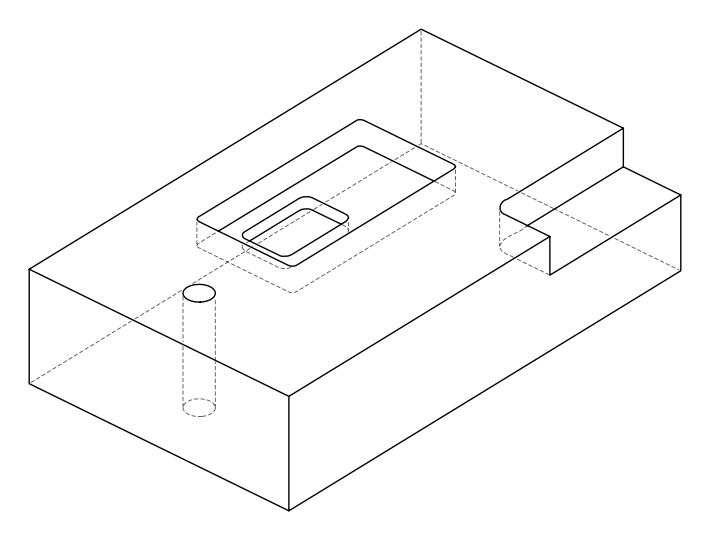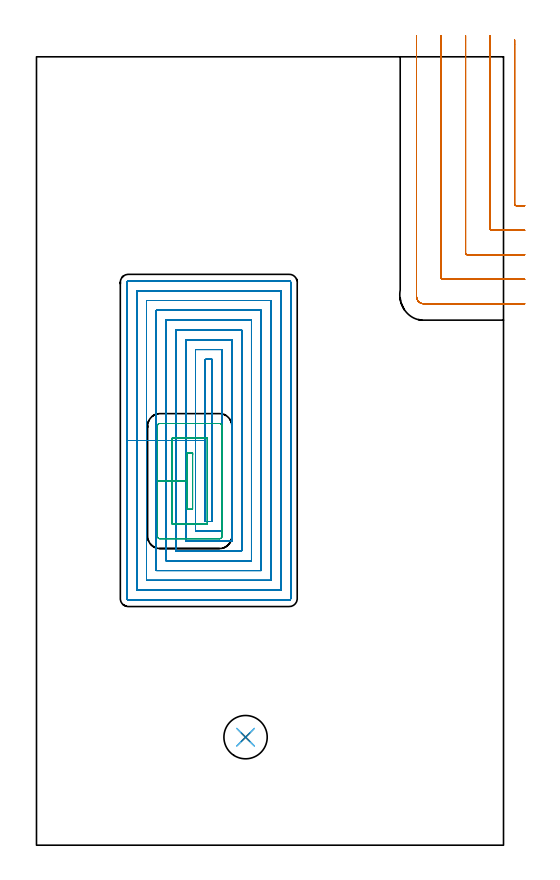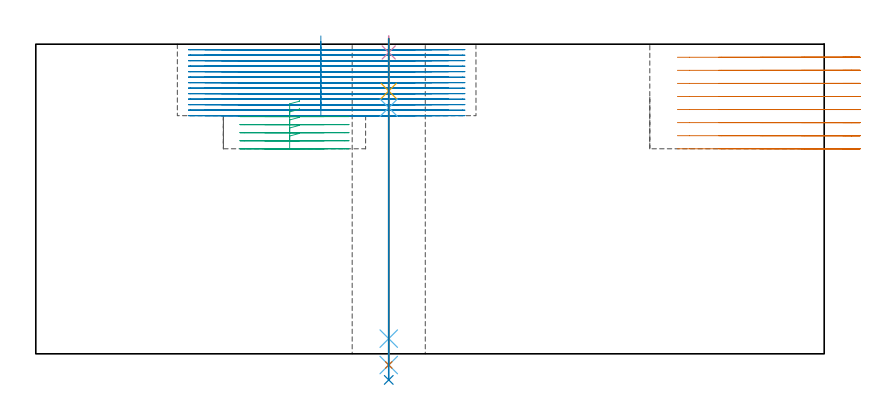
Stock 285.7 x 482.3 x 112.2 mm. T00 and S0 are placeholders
(PLAN: 8 operations, 7 tool changes, 117.2 min)
(1 MILL_CORNER_NOTCH_RECTANGULAR | CORNER_NOTCH_RECTANGULAR | UGT0201_094 | Follow Part, ap 5, ae 75% | 14.8 min | 384209 mm3)
(2 MILL_RECTANGULAR_POCKET | POCKET_RECTANGULAR_STRAIGHT | NXT0201_009 | Follow Part, ap 2, ae 75% | 95.63 min | 569042 mm3)
(3 MILL_RECTANGULAR_POCKET_1 | POCKET_RECTANGULAR_STRAIGHT_1 | NXT0201_011 | Follow Part, ap 3, ae 75% | 5.08 min | 50436 mm3)
(4 SPOT_DRILL | STEP1HOLE | NXT0321_9005460120000 | 0.05 min | 146 mm3)
(5 DRILL_BLIND_HOLE_INTO_CENTER | STEP1HOLE | NXT0301_084 | 0.08 min | 1379 mm3)
(6 GUN_DRILL_THROUGH_HOLE | STEP1HOLE | UGT0307_008 | 0.56 min | 9137 mm3)
(7 DRILL_TO_ENLARGE_THROUGH_HOLE | STEP1HOLE | NXT0301_104 | 0.47 min | 6497 mm3)
(8 DRILL_TO_ENLARGE_THROUGH_HOLE_1 | STEP1HOLE | UGT0301_388 | 0.5 min | 44596 mm3)
(TOOL UGT0201_094 | End mill 20 mm | D20 FL38 Z4)
(TOOL NXT0201_009 | ENDMILL 8mm [2P460-0800-NA 1630] | D8 FL26 Z6)
(TOOL NXT0201_011 | ENDMILL 12mm [2P460-1200-NA 1630] | D12 FL38 Z6)
(TOOL NXT0321_9005460120000 | NC Spot Drill, 142deg, 12mm, Carbide, Uncoated | D12 PA142 FL30 Z2)
(TOOL NXT0301_084 | Carbide Drill 11.3mm [860.1-1130-034A1-MM 2214] | D11.3 PA140 FL55 Z2)
(TOOL UGT0307_008 | Gun Drill 11 mm | D11 PA130 FL24 Z1)
(TOOL NXT0301_104 | Carbide Drill 14mm [860.1-1400-112A1-MM 2214] | D14 PA140 FL123 Z2)
(TOOL UGT0301_388 | Twist Drill 26.5 mm | D26.5 PA118 FL165 Z2)
(OP 1 MILL_CORNER_NOTCH_RECTANGULAR)
G17 G21 G94 G90
T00 M6
G54
G17 G0 G90 X292.5 Y492.632 S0 M3
G43 Z122.2 H0
Z107.462
G94 G1 Y489.632 F250.
Y392.194 F500.
G3 X293.494 Y391.2 R1.
G1 X295.7
X298.7 F250.
G0 Z122.2
X277.5 Y495.3
Z107.462
G1 Y492.3
Y377.194 F500.
G3 X278.494 Y376.2 R1.
G1 X295.7
X298.7 F250.
G0 Z122.2
X262.5 Y495.3
Z107.462
G1 Y492.3
Y362.194 F500.
G3 X263.494 Y361.2 R1.
G1 X295.7
X298.7 F250.
G0 Z122.2
X247.5 Y495.3
Z107.462
G1 Y492.3
Y347.195 F500.
G3 X248.495 Y346.2 R1.
G1 X295.7
X298.7 F250.
G0 Z122.2
X232.5 Y495.3
Z107.462
G1 Y492.3
Y335.6 F500.
G3 X236.9 Y331.2 R4.4
G1 X295.7
X298.7 F250.
G0 Z122.2
X292.5 Y492.632
Z102.725
G1 Y489.632
Y392.194 F500.
G3 X293.494 Y391.2 R1.
G1 X295.7
X298.7 F250.
G0 Z122.2
X277.5 Y495.3
Z102.725
G1 Y492.3
Y377.194 F500.
G3 X278.494 Y376.2 R1.
G1 X295.7
X298.7 F250.
G0 Z122.2
X262.5 Y495.3
Z102.725
G1 Y492.3
Y362.194 F500.
G3 X263.494 Y361.2 R1.
G1 X295.7
X298.7 F250.
G0 Z122.2
X247.5 Y495.3
Z102.725
G1 Y492.3
Y347.195 F500.
G3 X248.495 Y346.2 R1.
G1 X295.7
X298.7 F250.
G0 Z122.2
X232.5 Y495.3
Z102.725
G1 Y492.3
Y335.6 F500.
G3 X236.9 Y331.2 R4.4
G1 X295.7
X298.7 F250.
G0 Z122.2
X292.5 Y492.632
Z97.987
G1 Y489.632
Y392.194 F500.
G3 X293.494 Y391.2 R1.
G1 X295.7
X298.7 F250.
G0 Z122.2
X277.5 Y495.3
Z97.987
G1 Y492.3
Y377.194 F500.
G3 X278.494 Y376.2 R1.
G1 X295.7
X298.7 F250.
G0 Z122.2
X262.5 Y495.3
Z97.987
G1 Y492.3
Y362.194 F500.
G3 X263.494 Y361.2 R1.
G1 X295.7
X298.7 F250.
G0 Z122.2
X247.5 Y495.3
Z97.987
G1 Y492.3
Y347.195 F500.
G3 X248.495 Y346.2 R1.
G1 X295.7
X298.7 F250.
G0 Z122.2
X232.5 Y495.3
Z97.987
G1 Y492.3
Y335.6 F500.
G3 X236.9 Y331.2 R4.4
G1 X295.7
X298.7 F250.
G0 Z122.2
X292.5 Y492.632
Z93.25
G1 Y489.632
Y392.194 F500.
G3 X293.494 Y391.2 R1.
G1 X295.7
X298.7 F250.
G0 Z122.2
X277.5 Y495.3
Z93.25
G1 Y492.3
Y377.194 F500.
G3 X278.494 Y376.2 R1.
G1 X295.7
X298.7 F250.
G0 Z122.2
X262.5 Y495.3
Z93.25
G1 Y492.3
Y362.194 F500.
G3 X263.494 Y361.2 R1.
G1 X295.7
X298.7 F250.
G0 Z122.2
X247.5 Y495.3
Z93.25
G1 Y492.3
Y347.195 F500.
G3 X248.495 Y346.2 R1.
G1 X295.7
X298.7 F250.
G0 Z122.2
X232.5 Y495.3
Z93.25
G1 Y492.3
Y335.6 F500.
G3 X236.9 Y331.2 R4.4
G1 X295.7
X298.7 F250.
G0 Z122.2
X292.5 Y492.632
Z88.512
G1 Y489.632
Y392.194 F500.
G3 X293.494 Y391.2 R1.
G1 X295.7
X298.7 F250.
G0 Z122.2
X277.5 Y495.3
Z88.512
G1 Y492.3
Y377.194 F500.
G3 X278.494 Y376.2 R1.
G1 X295.7
X298.7 F250.
G0 Z122.2
X262.5 Y495.3
Z88.512
G1 Y492.3
Y362.194 F500.
G3 X263.494 Y361.2 R1.
G1 X295.7
X298.7 F250.
G0 Z122.2
X247.5 Y495.3
Z88.512
G1 Y492.3
Y347.195 F500.
G3 X248.495 Y346.2 R1.
G1 X295.7
X298.7 F250.
G0 Z122.2
X232.5 Y495.3
Z88.512
G1 Y492.3
Y335.6 F500.
G3 X236.9 Y331.2 R4.4
G1 X295.7
X298.7 F250.
G0 Z122.2
X292.5 Y492.632
Z83.775
G1 Y489.632
Y392.194 F500.
G3 X293.494 Y391.2 R1.
G1 X295.7
X298.7 F250.
G0 Z122.2
X277.5 Y495.3
Z83.775
G1 Y492.3
Y377.194 F500.
G3 X278.494 Y376.2 R1.
G1 X295.7
X298.7 F250.
G0 Z122.2
X262.5 Y495.3
Z83.775
G1 Y492.3
Y362.194 F500.
G3 X263.494 Y361.2 R1.
G1 X295.7
X298.7 F250.
G0 Z122.2
X247.5 Y495.3
Z83.775
G1 Y492.3
Y347.195 F500.
G3 X248.495 Y346.2 R1.
G1 X295.7
X298.7 F250.
G0 Z122.2
X232.5 Y495.3
Z83.775
G1 Y492.3
Y335.6 F500.
G3 X236.9 Y331.2 R4.4
G1 X295.7
X298.7 F250.
G0 Z122.2
X292.5 Y492.632
Z79.037
G1 Y489.632
Y392.194 F500.
G3 X293.494 Y391.2 R1.
G1 X295.7
X298.7 F250.
G0 Z122.2
X277.5 Y495.3
Z79.037
G1 Y492.3
Y377.194 F500.
G3 X278.494 Y376.2 R1.
G1 X295.7
X298.7 F250.
G0 Z122.2
X262.5 Y495.3
Z79.037
G1 Y492.3
Y362.194 F500.
G3 X263.494 Y361.2 R1.
G1 X295.7
X298.7 F250.
G0 Z122.2
X247.5 Y495.3
Z79.037
G1 Y492.3
Y347.195 F500.
G3 X248.495 Y346.2 R1.
G1 X295.7
X298.7 F250.
G0 Z122.2
X232.5 Y495.3
Z79.037
G1 Y492.3
Y335.6 F500.
G3 X236.9 Y331.2 R4.4
G1 X295.7
X298.7 F250.
G0 Z122.2
X292.5 Y492.632
Z74.3
G1 Y489.632
Y392.194 F500.
G3 X293.494 Y391.2 R1.
G1 X295.7
X298.7 F250.
G0 Z122.2
X277.5 Y495.3
Z74.3
G1 Y492.3
Y377.194 F500.
G3 X278.494 Y376.2 R1.
G1 X295.7
X298.7 F250.
G0 Z122.2
X262.5 Y495.3
Z74.3
G1 Y492.3
Y362.194 F500.
G3 X263.494 Y361.2 R1.
G1 X295.7
X298.7 F250.
G0 Z122.2
X247.5 Y495.3
Z74.3
G1 Y492.3
Y347.195 F500.
G3 X248.495 Y346.2 R1.
G1 X295.7
X298.7 F250.
G0 Z122.2
X232.5 Y495.3
Z74.3
G1 Y492.3
Y335.6 F500.
G3 X236.9 Y331.2 R4.4
G1 X295.7
X298.7 F250.
G0 Z122.2
M5
M2
(OP 2 MILL_RECTANGULAR_POCKET)
G17 G21 G94 G90
T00 M6
G54
G17 G0 G90 X103.3 Y266.232 S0 M3
G43 Z122.2 H1
Z115.2
G94 G1 Y247.6 Z110.208 F250.
Y198. F500.
X107.5
Y297.2
X103.3
Y247.6
X97.3
Y192.
X113.5
Y303.2
X97.3
Y247.6
X91.3
Y186.
X119.5
Y309.2
X91.3
Y247.6
X85.3
Y180.
X125.5
Y315.2
X85.3
Y247.6
X79.3
Y174.
X131.5
Y321.2
X79.3
Y247.6
X73.3
Y168.
X137.5
Y327.2
X73.3
Y247.6
X67.3
Y162.
X143.5
Y333.2
X67.3
Y247.6
X61.3
Y156.
X149.5
Y339.2
X61.3
Y247.6
X55.3
Y150.8
G3 X56.1 Y150. R0.8
G1 X154.7
G3 X155.5 Y150.8 R0.8
G1 Y344.4
G3 X154.7 Y345.2 R0.8
G1 X56.1
G3 X55.3 Y344.4 R0.8
G1 Y247.6
Y246.6
G0 X103.3 Y266.232 Z113.208
G1 Y247.6 Z108.215 F250.
Y198. F500.
X107.5
Y297.2
X103.3
Y247.6
X97.3
Y192.
X113.5
Y303.2
X97.3
Y247.6
X91.3
Y186.
X119.5
Y309.2
X91.3
Y247.6
X85.3
Y180.
X125.5
Y315.2
X85.3
Y247.6
X79.3
Y174.
X131.5
Y321.2
X79.3
Y247.6
X73.3
Y168.
X137.5
Y327.2
X73.3
Y247.6
X67.3
Y162.
X143.5
Y333.2
X67.3
Y247.6
X61.3
Y156.
X149.5
Y339.2
X61.3
Y247.6
X55.3
Y150.8
G3 X56.1 Y150. R0.8
G1 X154.7
G3 X155.5 Y150.8 R0.8
G1 Y344.4
G3 X154.7 Y345.2 R0.8
G1 X56.1
G3 X55.3 Y344.4 R0.8
G1 Y247.6
Y246.6
G0 X103.3 Y266.232 Z111.215
G1 Y247.6 Z106.223 F250.
Y198. F500.
X107.5
Y297.2
X103.3
Y247.6
X97.3
Y192.
X113.5
Y303.2
X97.3
Y247.6
X91.3
Y186.
X119.5
Y309.2
X91.3
Y247.6
X85.3
Y180.
X125.5
Y315.2
X85.3
Y247.6
X79.3
Y174.
X131.5
Y321.2
X79.3
Y247.6
X73.3
Y168.
X137.5
Y327.2
X73.3
Y247.6
X67.3
Y162.
X143.5
Y333.2
X67.3
Y247.6
X61.3
Y156.
X149.5
Y339.2
X61.3
Y247.6
X55.3
Y150.8
G3 X56.1 Y150. R0.8
G1 X154.7
G3 X155.5 Y150.8 R0.8
G1 Y344.4
G3 X154.7 Y345.2 R0.8
G1 X56.1
G3 X55.3 Y344.4 R0.8
G1 Y247.6
Y246.6
G0 X103.3 Y266.232 Z109.223
G1 Y247.6 Z104.231 F250.
Y198. F500.
X107.5
Y297.2
X103.3
Y247.6
X97.3
Y192.
X113.5
Y303.2
X97.3
Y247.6
X91.3
Y186.
X119.5
Y309.2
X91.3
Y247.6
X85.3
Y180.
X125.5
Y315.2
X85.3
Y247.6
X79.3
Y174.
X131.5
Y321.2
X79.3
Y247.6
X73.3
Y168.
X137.5
Y327.2
X73.3
Y247.6
X67.3
Y162.
X143.5
Y333.2
X67.3
Y247.6
X61.3
Y156.
X149.5
Y339.2
X61.3
Y247.6
X55.3
Y150.8
G3 X56.1 Y150. R0.8
G1 X154.7
G3 X155.5 Y150.8 R0.8
G1 Y344.4
G3 X154.7 Y345.2 R0.8
G1 X56.1
G3 X55.3 Y344.4 R0.8
G1 Y247.6
Y246.6
G0 X103.3 Y266.232 Z107.231
G1 Y247.6 Z102.238 F250.
Y198. F500.
X107.5
Y297.2
X103.3
Y247.6
X97.3
Y192.
X113.5
Y303.2
X97.3
Y247.6
X91.3
Y186.
X119.5
Y309.2
X91.3
Y247.6
X85.3
Y180.
X125.5
Y315.2
X85.3
Y247.6
X79.3
Y174.
X131.5
Y321.2
X79.3
Y247.6
X73.3
Y168.
X137.5
Y327.2
X73.3
Y247.6
X67.3
Y162.
X143.5
Y333.2
X67.3
Y247.6
X61.3
Y156.
X149.5
Y339.2
X61.3
Y247.6
X55.3
Y150.8
G3 X56.1 Y150. R0.8
G1 X154.7
G3 X155.5 Y150.8 R0.8
G1 Y344.4
G3 X154.7 Y345.2 R0.8
G1 X56.1
G3 X55.3 Y344.4 R0.8
G1 Y247.6
Y246.6
G0 X103.3 Y266.232 Z105.238
G1 Y247.6 Z100.246 F250.
Y198. F500.
X107.5
Y297.2
X103.3
Y247.6
X97.3
Y192.
X113.5
Y303.2
X97.3
Y247.6
X91.3
Y186.
X119.5
Y309.2
X91.3
Y247.6
X85.3
Y180.
X125.5
Y315.2
X85.3
Y247.6
X79.3
Y174.
X131.5
Y321.2
X79.3
Y247.6
X73.3
Y168.
X137.5
Y327.2
X73.3
Y247.6
X67.3
Y162.
X143.5
Y333.2
X67.3
Y247.6
X61.3
Y156.
X149.5
Y339.2
X61.3
Y247.6
X55.3
Y150.8
G3 X56.1 Y150. R0.8
G1 X154.7
G3 X155.5 Y150.8 R0.8
G1 Y344.4
G3 X154.7 Y345.2 R0.8
G1 X56.1
G3 X55.3 Y344.4 R0.8
G1 Y247.6
Y246.6
G0 X103.3 Y266.232 Z103.246
G1 Y247.6 Z98.254 F250.
Y198. F500.
X107.5
Y297.2
X103.3
Y247.6
X97.3
Y192.
X113.5
Y303.2
X97.3
Y247.6
X91.3
Y186.
X119.5
Y309.2
X91.3
Y247.6
X85.3
Y180.
X125.5
Y315.2
X85.3
Y247.6
X79.3
Y174.
X131.5
Y321.2
X79.3
Y247.6
X73.3
Y168.
X137.5
Y327.2
X73.3
Y247.6
X67.3
Y162.
X143.5
Y333.2
X67.3
Y247.6
X61.3
Y156.
X149.5
Y339.2
X61.3
Y247.6
X55.3
Y150.8
G3 X56.1 Y150. R0.8
G1 X154.7
G3 X155.5 Y150.8 R0.8
G1 Y344.4
G3 X154.7 Y345.2 R0.8
G1 X56.1
G3 X55.3 Y344.4 R0.8
G1 Y247.6
Y246.6
G0 X103.3 Y266.232 Z101.254
G1 Y247.6 Z96.261 F250.
Y198. F500.
X107.5
Y297.2
X103.3
Y247.6
X97.3
Y192.
X113.5
Y303.2
X97.3
Y247.6
X91.3
Y186.
X119.5
Y309.2
X91.3
Y247.6
X85.3
Y180.
X125.5
Y315.2
X85.3
Y247.6
X79.3
Y174.
X131.5
Y321.2
X79.3
Y247.6
X73.3
Y168.
X137.5
Y327.2
X73.3
Y247.6
X67.3
Y162.
X143.5
Y333.2
X67.3
Y247.6
X61.3
Y156.
X149.5
Y339.2
X61.3
Y247.6
X55.3
Y150.8
G3 X56.1 Y150. R0.8
G1 X154.7
G3 X155.5 Y150.8 R0.8
G1 Y344.4
G3 X154.7 Y345.2 R0.8
G1 X56.1
G3 X55.3 Y344.4 R0.8
G1 Y247.6
Y246.6
G0 X103.3 Y266.232 Z99.261
G1 Y247.6 Z94.269 F250.
Y198. F500.
X107.5
Y297.2
X103.3
Y247.6
X97.3
Y192.
X113.5
Y303.2
X97.3
Y247.6
X91.3
Y186.
X119.5
Y309.2
X91.3
Y247.6
X85.3
Y180.
X125.5
Y315.2
X85.3
Y247.6
X79.3
Y174.
X131.5
Y321.2
X79.3
Y247.6
X73.3
Y168.
X137.5
Y327.2
X73.3
Y247.6
X67.3
Y162.
X143.5
Y333.2
X67.3
Y247.6
X61.3
Y156.
X149.5
Y339.2
X61.3
Y247.6
X55.3
Y150.8
G3 X56.1 Y150. R0.8
G1 X154.7
G3 X155.5 Y150.8 R0.8
G1 Y344.4
G3 X154.7 Y345.2 R0.8
G1 X56.1
G3 X55.3 Y344.4 R0.8
G1 Y247.6
Y246.6
G0 X103.3 Y266.232 Z97.269
G1 Y247.6 Z92.277 F250.
Y198. F500.
X107.5
Y297.2
X103.3
Y247.6
X97.3
Y192.
X113.5
Y303.2
X97.3
Y247.6
X91.3
Y186.
X119.5
Y309.2
X91.3
Y247.6
X85.3
Y180.
X125.5
Y315.2
X85.3
Y247.6
X79.3
Y174.
X131.5
Y321.2
X79.3
Y247.6
X73.3
Y168.
X137.5
Y327.2
X73.3
Y247.6
X67.3
Y162.
X143.5
Y333.2
X67.3
Y247.6
X61.3
Y156.
X149.5
Y339.2
X61.3
Y247.6
X55.3
Y150.8
G3 X56.1 Y150. R0.8
G1 X154.7
G3 X155.5 Y150.8 R0.8
G1 Y344.4
G3 X154.7 Y345.2 R0.8
G1 X56.1
G3 X55.3 Y344.4 R0.8
G1 Y247.6
Y246.6
G0 X103.3 Y266.232 Z95.277
G1 Y247.6 Z90.285 F250.
Y198. F500.
X107.5
Y297.2
X103.3
Y247.6
X97.3
Y192.
X113.5
Y303.2
X97.3
Y247.6
X91.3
Y186.
X119.5
Y309.2
X91.3
Y247.6
X85.3
Y180.
X125.5
Y315.2
X85.3
Y247.6
X79.3
Y174.
X131.5
Y321.2
X79.3
Y247.6
X73.3
Y168.
X137.5
Y327.2
X73.3
Y247.6
X67.3
Y162.
X143.5
Y333.2
X67.3
Y247.6
X61.3
Y156.
X149.5
Y339.2
X61.3
Y247.6
X55.3
Y150.8
G3 X56.1 Y150. R0.8
G1 X154.7
G3 X155.5 Y150.8 R0.8
G1 Y344.4
G3 X154.7 Y345.2 R0.8
G1 X56.1
G3 X55.3 Y344.4 R0.8
G1 Y247.6
Y246.6
G0 X103.3 Y266.232 Z93.285
G1 Y247.6 Z88.292 F250.
Y198. F500.
X107.5
Y297.2
X103.3
Y247.6
X97.3
Y192.
X113.5
Y303.2
X97.3
Y247.6
X91.3
Y186.
X119.5
Y309.2
X91.3
Y247.6
X85.3
Y180.
X125.5
Y315.2
X85.3
Y247.6
X79.3
Y174.
X131.5
Y321.2
X79.3
Y247.6
X73.3
Y168.
X137.5
Y327.2
X73.3
Y247.6
X67.3
Y162.
X143.5
Y333.2
X67.3
Y247.6
X61.3
Y156.
X149.5
Y339.2
X61.3
Y247.6
X55.3
Y150.8
G3 X56.1 Y150. R0.8
G1 X154.7
G3 X155.5 Y150.8 R0.8
G1 Y344.4
G3 X154.7 Y345.2 R0.8
G1 X56.1
G3 X55.3 Y344.4 R0.8
G1 Y247.6
Y246.6
G0 X103.3 Y266.232 Z91.292
G1 Y247.6 Z86.3 F250.
Y198. F500.
X107.5
Y297.2
X103.3
Y247.6
X97.3
Y192.
X113.5
Y303.2
X97.3
Y247.6
X91.3
Y186.
X119.5
Y309.2
X91.3
Y247.6
X85.3
Y180.
X125.5
Y315.2
X85.3
Y247.6
X79.3
Y174.
X131.5
Y321.2
X79.3
Y247.6
X73.3
Y168.
X137.5
Y327.2
X73.3
Y247.6
X67.3
Y162.
X143.5
Y333.2
X67.3
Y247.6
X61.3
Y156.
X149.5
Y339.2
X61.3
Y247.6
X55.3
Y150.8
G3 X56.1 Y150. R0.8
G1 X154.7
G3 X155.5 Y150.8 R0.8
G1 Y344.4
G3 X154.7 Y345.2 R0.8
G1 X56.1
G3 X55.3 Y344.4 R0.8
G1 Y247.6
Y246.6
G0 Z122.2
M5
M2
(OP 3 MILL_RECTANGULAR_POCKET_1)
G17 G21 G94 G90
T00 M6
G54
G17 G0 G90 X95.5 Y238.674 S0 M3
G43 Z122.2 H1
Z91.877
G94 G1 Y240. Z91.521 F250.
X92. Z90.584
Y222.75 Z85.962
Y205.5 F500.
X95.5
Y240.
X92.
Y222.75
X83.
Y196.5
X104.5
Y249.
X83.
Y222.75
X74.
Y189.
G3 X75.5 Y187.5 R1.5
G1 X112.
G3 X113.5 Y189. R1.5
G1 Y256.5
G3 X112. Y258. R1.5
G1 X75.5
G3 X74. Y256.5 R1.5
G1 Y222.75
Y221.75
G0 X95.5 Y238.674 Z88.962
G1 Y240. Z88.606 F250.
X92. Z87.668
Y222.75 Z83.046
Y205.5 F500.
X95.5
Y240.
X92.
Y222.75
X83.
Y196.5
X104.5
Y249.
X83.
Y222.75
X74.
Y189.
G3 X75.5 Y187.5 R1.5
G1 X112.
G3 X113.5 Y189. R1.5
G1 Y256.5
G3 X112. Y258. R1.5
G1 X75.5
G3 X74. Y256.5 R1.5
G1 Y222.75
Y221.75
G0 X95.5 Y238.674 Z86.046
G1 Y240. Z85.691 F250.
X92. Z84.753
Y222.75 Z80.131
Y205.5 F500.
X95.5
Y240.
X92.
Y222.75
X83.
Y196.5
X104.5
Y249.
X83.
Y222.75
X74.
Y189.
G3 X75.5 Y187.5 R1.5
G1 X112.
G3 X113.5 Y189. R1.5
G1 Y256.5
G3 X112. Y258. R1.5
G1 X75.5
G3 X74. Y256.5 R1.5
G1 Y222.75
Y221.75
G0 X95.5 Y238.674 Z83.131
G1 Y240. Z82.775 F250.
X92. Z81.838
Y222.75 Z77.215
Y205.5 F500.
X95.5
Y240.
X92.
Y222.75
X83.
Y196.5
X104.5
Y249.
X83.
Y222.75
X74.
Y189.
G3 X75.5 Y187.5 R1.5
G1 X112.
G3 X113.5 Y189. R1.5
G1 Y256.5
G3 X112. Y258. R1.5
G1 X75.5
G3 X74. Y256.5 R1.5
G1 Y222.75
Y221.75
G0 X95.5 Y238.674 Z80.215
G1 Y240. Z79.86 F250.
X92. Z78.922
Y222.75 Z74.3
Y205.5 F500.
X95.5
Y240.
X92.
Y222.75
X83.
Y196.5
X104.5
Y249.
X83.
Y222.75
X74.
Y189.
G3 X75.5 Y187.5 R1.5
G1 X112.
G3 X113.5 Y189. R1.5
G1 Y256.5
G3 X112. Y258. R1.5
G1 X75.5
G3 X74. Y256.5 R1.5
G1 Y222.75
Y221.75
G0 Z122.2
M5
M2
(OP 4 SPOT_DRILL)
G17 G21 G94 G90
T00 M6
G54
G17 G0 G90 X127.9 Y66.1 S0 M3
G43 Z122.2 H0
G94 G81 G98 Z109.2 F250. R115.2
G80
M5
M2
(OP 5 DRILL_BLIND_HOLE_INTO_CENTER)
G17 G21 G94 G90
T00 M6
G54
G17 G0 G90 X127.9 Y66.1 S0 M3
G43 Z122.2 H1
G94 G81 G98 Z95.25 F250. R114.2
G80
M5
M2
(OP 6 GUN_DRILL_THROUGH_HOLE)
G17 G21 G94 G90
T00 M6
G54
G17 G0 G90 X127.9 Y66.1 M8
G43 Z122.2 H0
Z107.449
S716 M3
G94 G1 Z89.187 F125. M26
G4 X.084
Z5.5 F250.
G4 X.084
Z-4.065 F125.
G4 X.084
M5
M9
G0 Z107.449
Z122.2
M2
(OP 7 DRILL_TO_ENLARGE_THROUGH_HOLE)
G17 G21 G94 G90
T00 M6
G54
G17 G0 G90 X127.9 Y66.1 S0 M3
G43 Z122.2 H1
G94 G73 G98 Z-4.048 F250. Q12.916 R114.2
G80
M5
M2
(OP 8 DRILL_TO_ENLARGE_THROUGH_HOLE_1)
G17 G21 G94 G90
T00 M6
G54
G17 G0 G90 X127.9 Y66.1 S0 M3
G43 Z122.2 H0
G94 G73 G98 Z-9.461 F250. Q24.332 R114.2
G80
M5
M2
